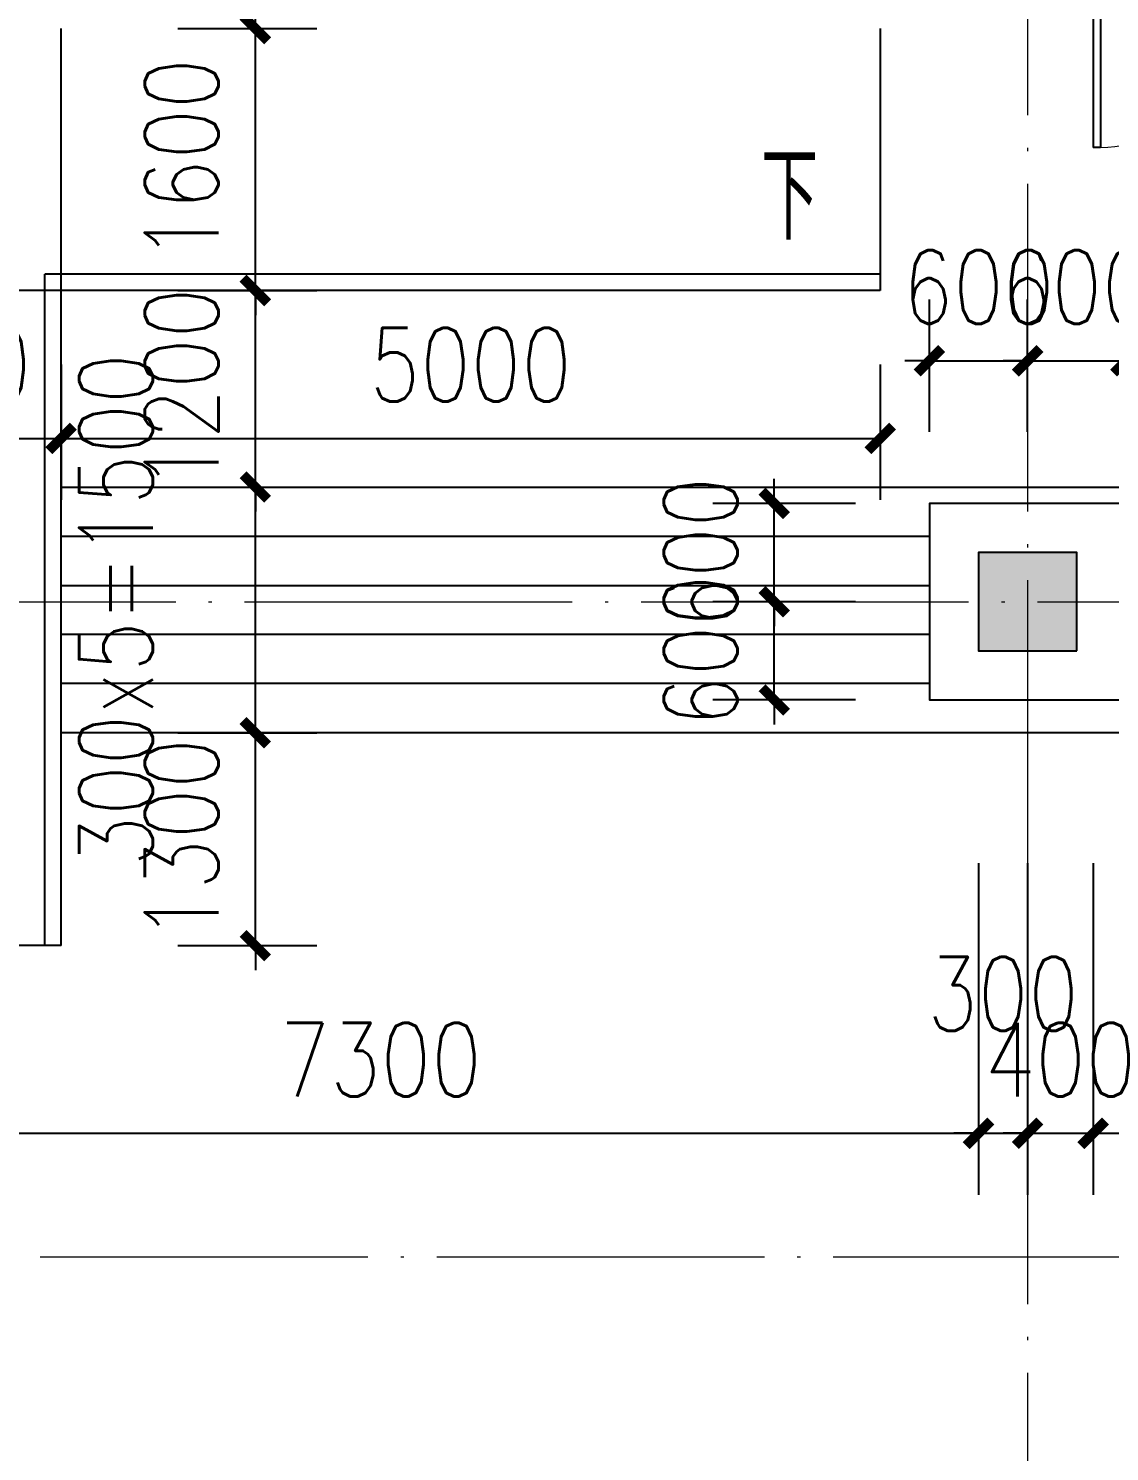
# Model space of a CAD drawing. Extents: x 1417642 to 3570900, y 124798 to 1191112.
# Drawn here: x 1550979 to 1557579, y 686345 to 695033 of the extents above; entities that cross this region are included whole.
import ezdxf

# ---------------------------------------------------------------- set-up
doc = ezdxf.new("R2010")
doc.units = 0
doc.header["$LTSCALE"] = 1000
doc.header["$MEASUREMENT"] = 0
doc.linetypes.add('DOTE', pattern=[2.4200000000000004, 2, -0.2, 0.02, -0.2])
doc.layers.get('0').update_dxf_attribs({"linetype": 'CONTINUOUS'})
doc.layers.get('Defpoints').update_dxf_attribs({"linetype": 'CONTINUOUS'})
for name, color, linetype in [('colu', 2, 'CONTINUOUS'), ('DIM_SYMB', 3, 'CONTINUOUS'), ('DOTE', 1, 'DOTE'), ('PUB_DIM', 3, 'CONTINUOUS'), ('PUB_TEXT', 40, 'CONTINUOUS'), ('STAIR', 2, 'CONTINUOUS'), ('tiaozheng', 20, 'CONTINUOUS'), ('WINDOW', 2, 'CONTINUOUS'), ('WINDOW_TEXT', 7, 'CONTINUOUS'), ('柱填充', 8, 'CONTINUOUS'), ('立面造型', 40, 'CONTINUOUS')]:
    doc.layers.add(name, color=color, linetype=linetype)
doc.styles.add('_TCH_DIM', font='ROMANS', dxfattribs={"width": 0.7, "bigfont": 'Z'})
doc.styles.add('_TCH_WINDOW', font='ROMANS.shx', dxfattribs={"width": 0.7, "height": 400, "bigfont": 'Z.shx'})
doc.styles.add('DIM_FONT', font='SIMPLEX.shx', dxfattribs={"width": 0.8})
doc.dimstyles.new('DIMN150', dxfattribs={"dimscale": 1.5, "dimtxt": 300, "dimasz": 100, "dimexe": 250, "dimexo": 300, "dimgap": 150, "dimtad": 1, "dimdec": 0, "dimzin": 0, "dimdsep": 46, "dimtxsty": 'DIM_FONT', "dimblk": 'ARCHTICK', "dimcen": 0.09, "dimdle": 1.5, "dimclrt": 7, "dimazin": 2, "dimtfac": 1, "dimtdec": 0, "dimtix": 1, "dimtmove": 2, "dimatfit": 3, "dimldrblk": 'ARCHTICK', "dimfxl": 1, "dimtolj": 1, "dimtzin": 0, "dimarcsym": 0})

# ---------------------------------------------------------------- blocks, each defined once
blk = doc.blocks.new('678')
at = {"layer": '柱填充'}
h = blk.add_hatch(color=256, dxfattribs=at)
h.paths.add_polyline_path([(1591630.323057902, 863580.1371532608), (1591630.323057902, 864280.1371532608), (1590930.323057902, 864280.1371532608), (1590930.323057902, 863580.1371532608)])
h.paths.add_polyline_path([(1591630.323057887, 871580.1371532602), (1591630.323057887, 872280.1371532602), (1590930.323057887, 872280.1371532602), (1590930.323057887, 871580.1371532602)])
h.paths.add_polyline_path([(1635280.323181623, 879530.1370295406), (1635280.323181623, 880230.1370295406), (1634580.323181623, 880230.1370295406), (1634580.323181623, 879530.1370295406)])
h.paths.add_polyline_path([(1658830.31707809, 893230.1370295406), (1658830.31707809, 893830.1370295406), (1658230.31707809, 893830.1370295406), (1658230.31707809, 893230.1370295406)])
h.paths.add_polyline_path([(1658880.31707809, 883230.1370295406), (1658880.31707809, 883930.1370295406), (1658180.31707809, 883930.1370295406), (1658180.31707809, 883230.1370295406)])
h.paths.add_polyline_path([(1658830.31707809, 879630.1370295406), (1658830.31707809, 880230.1370295406), (1658230.31707809, 880230.1370295406), (1658230.31707809, 879630.1370295406)])
h.paths.add_polyline_path([(1658880.31707809, 872230.1370295406), (1658180.31707809, 872230.1370295406), (1658180.31707809, 871630.1370295406), (1658880.31707809, 871630.1370295406)])
h.paths.add_polyline_path([(1658830.31707809, 863630.1370295406), (1658830.31707809, 864230.1370295406), (1658230.31707809, 864230.1370295406), (1658230.31707809, 863630.1370295406)])
h.paths.add_polyline_path([(1658830.31707809, 853630.130926025), (1658830.31707809, 854230.130926025), (1658230.31707809, 854230.130926025), (1658230.31707809, 853630.130926025)])
h.paths.add_polyline_path([(1658830.31707809, 845630.130926025), (1658830.31707809, 846230.130926025), (1658230.31707809, 846230.130926025), (1658230.31707809, 845630.130926025)])
h.paths.add_polyline_path([(1658830.31707809, 835630.130926025), (1658830.31707809, 836230.130926025), (1658230.31707809, 836230.130926025), (1658230.31707809, 835630.130926025)])
h.paths.add_polyline_path([(1648830.31707809, 893230.1370295406), (1648830.31707809, 893830.1370295406), (1648230.31707809, 893830.1370295406), (1648230.31707809, 893230.1370295406)])
h.paths.add_polyline_path([(1648830.31707809, 883230.1370295406), (1648830.31707809, 883830.1370295406), (1648230.31707809, 883830.1370295406), (1648230.31707809, 883230.1370295406)])
h.paths.add_polyline_path([(1648830.31707809, 879630.1370295406), (1648830.31707809, 880230.1370295406), (1648230.31707809, 880230.1370295406), (1648230.31707809, 879630.1370295406)])
h.paths.add_polyline_path([(1648830.31707809, 871630.1370295406), (1648830.31707809, 872230.1370295406), (1648230.31707809, 872230.1370295406), (1648230.31707809, 871630.1370295406)])
h.paths.add_polyline_path([(1648930.31707809, 863580.1370295406), (1648930.31707809, 864280.1370295406), (1648230.31707809, 864280.1370295406), (1648230.31707809, 863580.1370295406)])
h.paths.add_polyline_path([(1648930.31707809, 853580.130926025), (1648930.31707809, 854280.130926025), (1648230.31707809, 854280.130926025), (1648230.31707809, 853580.130926025)])
h.paths.add_polyline_path([(1648930.31707809, 845630.130926025), (1648930.31707809, 846330.130926025), (1648230.31707809, 846330.130926025), (1648230.31707809, 845630.130926025)])
h.paths.add_polyline_path([(1648930.31707809, 835630.130926025), (1648930.31707809, 836330.130926025), (1648230.31707809, 836330.130926025), (1648230.31707809, 835630.130926025)])
h.paths.add_polyline_path([(1645230.31707809, 891430.137029537), (1645230.31707809, 892030.137029537), (1644630.31707809, 892030.137029537), (1644630.31707809, 891430.137029537)])
h.paths.add_polyline_path([(1645280.31707809, 883230.1370295406), (1645280.31707809, 883930.1370295406), (1644580.31707809, 883930.1370295406), (1644580.31707809, 883230.1370295406)])
h.paths.add_polyline_path([(1645230.31707809, 879630.1370295406), (1645230.31707809, 880230.1370295406), (1644630.31707809, 880230.1370295406), (1644630.31707809, 879630.1370295406)])
h.paths.add_polyline_path([(1645230.31707809, 871630.1370295406), (1645230.31707809, 872230.1370295406), (1644630.31707809, 872230.1370295406), (1644630.31707809, 871630.1370295406)])
h.paths.add_polyline_path([(1645230.31707809, 863630.1370295406), (1645230.31707809, 864230.1370295406), (1644630.31707809, 864230.1370295406), (1644630.31707809, 863630.1370295406)])
h.paths.add_polyline_path([(1645230.31707809, 853630.130926025), (1645230.31707809, 854230.130926025), (1644630.31707809, 854230.130926025), (1644630.31707809, 853630.130926025)])
h.paths.add_polyline_path([(1645280.31707809, 845630.130926025), (1645280.31707809, 846330.130926025), (1644580.31707809, 846330.130926025), (1644580.31707809, 845630.130926025)])
h.paths.add_polyline_path([(1645230.31707809, 835630.130926025), (1645230.31707809, 836230.130926025), (1644630.31707809, 836230.130926025), (1644630.31707809, 835630.130926025)])
h.paths.add_polyline_path([(1635230.323181606, 893230.1370295406), (1635230.323181606, 893830.1370295406), (1634630.323181606, 893830.1370295406), (1634630.323181606, 893230.1370295406)])
h.paths.add_polyline_path([(1635230.323181606, 891430.137029537), (1635230.323181606, 892030.137029537), (1634630.323181606, 892030.137029537), (1634630.323181606, 891430.137029537)])
h.paths.add_polyline_path([(1635280.323181606, 883230.1370295406), (1635280.323181606, 883930.1370295406), (1634580.323181606, 883930.1370295406), (1634580.323181606, 883230.1370295406)])
h.paths.add_polyline_path([(1635230.323181605, 871630.1370295406), (1635230.323181605, 872430.1370295406), (1634630.323181605, 872430.1370295406), (1634630.323181605, 871630.1370295406)])
h.paths.add_polyline_path([(1635230.323181607, 853430.1309260249), (1635230.323181607, 854230.1309260249), (1634630.323181607, 854230.1309260249), (1634630.323181607, 853430.1309260249)])
h.paths.add_polyline_path([(1635330.323181606, 845630.130926025), (1635330.323181606, 846430.130926025), (1634530.323181606, 846430.130926025), (1634530.323181606, 845630.130926025)])
h.paths.add_polyline_path([(1635230.323181606, 835630.130926025), (1635230.323181606, 836230.130926025), (1634630.323181606, 836230.130926025), (1634630.323181606, 835630.130926025)])
h.paths.add_polyline_path([(1627230.323181606, 893230.1370295406), (1627230.323181606, 893830.1370295406), (1626630.323181606, 893830.1370295406), (1626630.323181606, 893230.1370295406)])
h.paths.add_polyline_path([(1627280.323181606, 883230.1370295406), (1627280.323181606, 883930.1370295406), (1626580.323181606, 883930.1370295406), (1626580.323181606, 883230.1370295406)])
h.paths.add_polyline_path([(1627230.323181606, 879630.1370295406), (1627230.323181606, 880230.1370295406), (1626630.323181606, 880230.1370295406), (1626630.323181606, 879630.1370295406)])
h.paths.add_polyline_path([(1627230.323181605, 871630.1370295406), (1627230.323181605, 872430.1370295406), (1626630.323181605, 872430.1370295406), (1626630.323181605, 871630.1370295406)])
h.paths.add_polyline_path([(1627230.323181607, 853430.1309260249), (1627230.323181607, 854230.1309260249), (1626630.323181607, 854230.1309260249), (1626630.323181607, 853430.1309260249)])
h.paths.add_polyline_path([(1627330.323181606, 845630.130926025), (1627330.323181606, 846430.130926025), (1626530.323181606, 846430.130926025), (1626530.323181606, 845630.130926025)])
h.paths.add_polyline_path([(1627230.323181606, 835630.130926025), (1627230.323181606, 836230.130926025), (1626630.323181606, 836230.130926025), (1626630.323181606, 835630.130926025)])
h.paths.add_polyline_path([(1619230.323181606, 893230.1370295406), (1619230.323181606, 893830.1370295406), (1618630.323181606, 893830.1370295406), (1618630.323181606, 893230.1370295406)])
h.paths.add_polyline_path([(1619280.323181606, 883230.1370295406), (1619280.323181606, 883930.1370295406), (1618580.323181606, 883930.1370295406), (1618580.323181606, 883230.1370295406)])
h.paths.add_polyline_path([(1619230.323181606, 879630.1370295406), (1619230.323181606, 880230.1370295406), (1618630.323181606, 880230.1370295406), (1618630.323181606, 879630.1370295406)])
h.paths.add_polyline_path([(1619230.323181605, 871630.1370295406), (1619230.323181605, 872430.1370295406), (1618630.323181605, 872430.1370295406), (1618630.323181605, 871630.1370295406)])
h.paths.add_polyline_path([(1619230.323181607, 853430.1309260249), (1619230.323181607, 854230.1309260249), (1618630.323181607, 854230.1309260249), (1618630.323181607, 853430.1309260249)])
h.paths.add_polyline_path([(1619330.323181606, 845630.130926025), (1619330.323181606, 846430.130926025), (1618530.323181606, 846430.130926025), (1618530.323181606, 845630.130926025)])
h.paths.add_polyline_path([(1619280.323181606, 835580.130926025), (1619280.323181606, 836280.130926025), (1618580.323181606, 836280.130926025), (1618580.323181606, 835580.130926025)])
h.paths.add_polyline_path([(1611230.323181606, 893230.1370295406), (1611230.323181606, 893830.1370295406), (1610630.323181606, 893830.1370295406), (1610630.323181606, 893230.1370295406)])
h.paths.add_polyline_path([(1611280.323181606, 883230.1370295406), (1611280.323181606, 883930.1370295406), (1610580.323181606, 883930.1370295406), (1610580.323181606, 883230.1370295406)])
h.paths.add_polyline_path([(1611230.323181606, 879630.1370295406), (1611230.323181606, 880230.1370295406), (1610630.323181606, 880230.1370295406), (1610630.323181606, 879630.1370295406)])
h.paths.add_polyline_path([(1611230.323181605, 871630.1370295406), (1611230.323181605, 872430.1370295406), (1610630.323181605, 872430.1370295406), (1610630.323181605, 871630.1370295406)])
h.paths.add_polyline_path([(1611230.323181607, 853430.1309260249), (1611230.323181607, 854230.1309260249), (1610630.323181607, 854230.1309260249), (1610630.323181607, 853430.1309260249)])
h.paths.add_polyline_path([(1611330.323181606, 845630.130926025), (1611330.323181606, 846430.130926025), (1610530.323181606, 846430.130926025), (1610530.323181606, 845630.130926025)])
h.paths.add_polyline_path([(1611280.323181606, 835580.130926025), (1611280.323181606, 836280.130926025), (1610580.323181606, 836280.130926025), (1610580.323181606, 835580.130926025)])
h.paths.add_polyline_path([(1603230.323181606, 893230.1370295406), (1603230.323181606, 893830.1370295406), (1602630.323181606, 893830.1370295406), (1602630.323181606, 893230.1370295406)])
h.paths.add_polyline_path([(1603280.323181606, 883230.1370295406), (1603280.323181606, 883930.1370295406), (1602580.323181606, 883930.1370295406), (1602580.323181606, 883230.1370295406)])
h.paths.add_polyline_path([(1603230.323181606, 879630.1370295406), (1603230.323181606, 880230.1370295406), (1602630.323181606, 880230.1370295406), (1602630.323181606, 879630.1370295406)])
h.paths.add_polyline_path([(1603230.323181605, 871630.1370295406), (1603230.323181605, 872430.1370295406), (1602630.323181605, 872430.1370295406), (1602630.323181605, 871630.1370295406)])
h.paths.add_polyline_path([(1603230.323181607, 853430.1309260249), (1603230.323181607, 854230.1309260249), (1602630.323181607, 854230.1309260249), (1602630.323181607, 853430.1309260249)])
h.paths.add_polyline_path([(1603330.323181606, 845630.130926025), (1603330.323181606, 846430.130926025), (1602530.323181606, 846430.130926025), (1602530.323181606, 845630.130926025)])
h.paths.add_polyline_path([(1603280.323181606, 835580.130926025), (1603280.323181606, 836280.130926025), (1602580.323181606, 836280.130926025), (1602580.323181606, 835580.130926025)])
h.paths.add_polyline_path([(1603230.323181606, 814930.130926025), (1603230.323181606, 815530.130926025), (1602630.323181606, 815530.130926025), (1602630.323181606, 814930.130926025)])
h.paths.add_polyline_path([(1595230.323181606, 893230.1370295406), (1595230.323181606, 893830.1370295406), (1594630.323181606, 893830.1370295406), (1594630.323181606, 893230.1370295406)])
h.paths.add_polyline_path([(1595230.323181606, 883230.1370295406), (1595230.323181606, 883830.1370295406), (1594630.323181606, 883830.1370295406), (1594630.323181606, 883230.1370295406)])
h.paths.add_polyline_path([(1595230.323181606, 879630.1370295406), (1595230.323181606, 880230.1370295406), (1594630.323181606, 880230.1370295406), (1594630.323181606, 879630.1370295406)])
h.paths.add_polyline_path([(1595230.323181606, 871630.1370295406), (1595230.323181606, 872230.1370295406), (1594630.323181606, 872230.1370295406), (1594630.323181606, 871630.1370295406)])
h.paths.add_polyline_path([(1595230.323181606, 863630.1370295406), (1595230.323181606, 864230.1370295406), (1594630.323181606, 864230.1370295406), (1594630.323181606, 863630.1370295406)])
h.paths.add_polyline_path([(1595230.323181606, 853630.130926025), (1595230.323181606, 854230.130926025), (1594630.323181606, 854230.130926025), (1594630.323181606, 853630.130926025)])
h.paths.add_polyline_path([(1595330.323181605, 845630.1309260251), (1595330.323181605, 846330.1309260251), (1594630.323181605, 846330.1309260251), (1594630.323181605, 845630.1309260251)])
h.paths.add_polyline_path([(1595330.323181606, 835580.130926025), (1595330.323181606, 836280.130926025), (1594630.323181606, 836280.130926025), (1594630.323181606, 835580.130926025)])
h.paths.add_polyline_path([(1591630.323181606, 893230.1370295406), (1591630.323181606, 893830.1370295406), (1591030.323181606, 893830.1370295406), (1591030.323181606, 893230.1370295406)])
h.paths.add_polyline_path([(1591680.323181606, 883230.1370295406), (1591680.323181606, 883930.1370295406), (1590980.323181606, 883930.1370295406), (1590980.323181606, 883230.1370295406)])
h.paths.add_polyline_path([(1591630.323181606, 879630.1370295406), (1591630.323181606, 880230.1370295406), (1591030.323181606, 880230.1370295406), (1591030.323181606, 879630.1370295406)])
h.paths.add_polyline_path([(1591630.323181606, 853580.1309260251), (1591630.323181606, 854280.1309260251), (1590930.323181606, 854280.1309260251), (1590930.323181606, 853580.1309260251)])
h.paths.add_polyline_path([(1591630.323181606, 845580.1309260251), (1591630.323181606, 846280.1309260251), (1590930.323181606, 846280.1309260251), (1590930.323181606, 845580.1309260251)])
h.paths.add_polyline_path([(1591630.323181606, 835630.130926025), (1591630.323181606, 836330.130926025), (1590930.323181606, 836330.130926025), (1590930.323181606, 835630.130926025)])
h.paths.add_polyline_path([(1591630.323181606, 814930.130926025), (1591630.323181606, 815530.130926025), (1591030.323181606, 815530.130926025), (1591030.323181606, 814930.130926025)])
h.paths.add_polyline_path([(1581630.323181606, 893230.1370295406), (1581630.323181606, 893830.1370295406), (1581030.323181606, 893830.1370295406), (1581030.323181606, 893230.1370295406)])
h.paths.add_polyline_path([(1581730.323181606, 883230.1370295406), (1581730.323181606, 883930.1370295406), (1581030.323181606, 883930.1370295406), (1581030.323181606, 883230.1370295406)])
h.paths.add_polyline_path([(1581630.323181606, 879630.1370295406), (1581630.323181606, 880230.1370295406), (1581030.323181606, 880230.1370295406), (1581030.323181606, 879630.1370295406)])
h.paths.add_polyline_path([(1581630.323181606, 871630.1370295406), (1581630.323181606, 872230.1370295406), (1581030.323181606, 872230.1370295406), (1581030.323181606, 871630.1370295406)])
h.paths.add_polyline_path([(1581630.323181606, 863630.1370295406), (1581630.323181606, 864230.1370295406), (1581030.323181606, 864230.1370295406), (1581030.323181606, 863630.1370295406)])
h.paths.add_polyline_path([(1581630.323181606, 853630.130926025), (1581630.323181606, 854230.130926025), (1581030.323181606, 854230.130926025), (1581030.323181606, 853630.130926025)])
h.paths.add_polyline_path([(1581630.323181606, 845630.130926025), (1581630.323181606, 846230.130926025), (1581030.323181606, 846230.130926025), (1581030.323181606, 845630.130926025)])
h.paths.add_polyline_path([(1581630.323181606, 835630.130926025), (1581630.323181606, 836230.130926025), (1581030.323181606, 836230.130926025), (1581030.323181606, 835630.130926025)])
h.paths.add_polyline_path([(1581630.323181606, 814930.130926025), (1581630.323181606, 815530.130926025), (1581030.323181606, 815530.130926025), (1581030.323181606, 814930.130926025)])
h.paths.add_polyline_path([(1603230.323181635, 830430.1370295403), (1603230.323181635, 831230.1370295401), (1602530.323181621, 831230.1370295403), (1602530.323181621, 830430.1370295403)])
h.paths.add_polyline_path([(1603230.323181621, 818530.1370295398), (1603230.323181621, 819330.13702954), (1602530.323181621, 819330.1370295398), (1602530.323181621, 818530.1370295398)])
h.paths.add_polyline_path([(1581030.32318162, 831230.1370295401), (1581030.323181621, 830430.1370295404), (1581730.323181607, 830430.1370295403), (1581730.323181607, 831230.1370295403)])
h.paths.add_polyline_path([(1581030.32318162, 819330.1370295398), (1581030.323181621, 818530.1370295398), (1581730.323181621, 818530.1370295398), (1581730.323181621, 819330.1370295398)])
h.paths.add_polyline_path([(1591630.323181622, 830430.1370295403), (1591630.323181622, 831230.1370295403), (1590930.323181621, 831230.1370295403), (1590930.323181621, 830430.1370295403)])
h.paths.add_polyline_path([(1591630.323181621, 818530.130926025), (1591630.323181622, 819330.130926025), (1590930.323181621, 819330.130926025), (1590930.323181621, 818530.130926025)])
at = {"layer": 'colu'}
blk.add_lwpolyline([(1627230.323181606, 835630.130926025), (1627230.323181606, 836230.130926025), (1626630.323181606, 836230.130926025), (1626630.323181606, 835630.130926025)], close=True, dxfattribs=at)
blk = doc.blocks.new('_ArchTick')
at = {"color": 0, "linetype": 'ByBlock', "const_width": 0.4}
blk.add_lwpolyline([(-0.5, -0.5), (0.5, 0.5)], dxfattribs=at)
blk = doc.blocks.new('*D3229')
at = {"layer": 'Defpoints', "color": 0}
for p in [(1555532.096590103, 691533.2540536313), (1556478.845907194, 691533.2540536313), (1556478.845907194, 690933.2540536313)]:
    blk.add_point(p, dxfattribs=at)
at = {"layer": 'PUB_DIM', "color": 0, "lineweight": -2}
for p, q in [((1555532.096590103, 691533.2540536313), (1555532.096590103, 691683.2540536313)), ((1556028.845907194, 691533.2540536313), (1555157.096590103, 691533.2540536313)), ((1555532.096590103, 690933.2540536313), (1555532.096590103, 691533.2540536313)), ((1556028.845907194, 690933.2540536313), (1555157.096590103, 690933.2540536313)), ((1555532.096590103, 690933.2540536313), (1555532.096590103, 690783.2540536313))]:
    blk.add_line(p, q, dxfattribs=at)
at = {"layer": 'PUB_DIM', "color": 0, "lineweight": -2, "xscale": 150, "yscale": 150, "zscale": 150}
for p, rotation in [((1555532.096590103, 691533.2540536313), 270), ((1555532.096590103, 690933.2540536313), 90)]:
    blk.add_blockref('_ArchTick', p, dxfattribs=dict(at, rotation=rotation))
at = {"layer": 'PUB_DIM', "color": 7, "insert": (1555082.096590102, 691233.2540536316), "char_height": 450, "attachment_point": 5, "rotation": 90, "style": 'DIM_FONT'}
blk.add_mtext('\\A1;600', dxfattribs=at)
blk = doc.blocks.new('*D3230')
at = {"layer": 'Defpoints', "color": 0}
for p in [(1555532.096590103, 692133.2540536313), (1556478.845907194, 692133.2540536313), (1556478.845907194, 691533.2540536313)]:
    blk.add_point(p, dxfattribs=at)
at = {"layer": 'PUB_DIM', "color": 0, "lineweight": -2}
for p, q in [((1555532.096590103, 692133.2540536313), (1555532.096590103, 692283.2540536313)), ((1556028.845907194, 692133.2540536313), (1555157.096590103, 692133.2540536313)), ((1555532.096590103, 691533.2540536313), (1555532.096590103, 692133.2540536313)), ((1556028.845907194, 691533.2540536313), (1555157.096590103, 691533.2540536313)), ((1555532.096590103, 691533.2540536313), (1555532.096590103, 691383.2540536313))]:
    blk.add_line(p, q, dxfattribs=at)
at = {"layer": 'PUB_DIM', "color": 0, "lineweight": -2, "xscale": 150, "yscale": 150, "zscale": 150}
for p, rotation in [((1555532.096590103, 692133.2540536313), 270), ((1555532.096590103, 691533.2540536313), 90)]:
    blk.add_blockref('_ArchTick', p, dxfattribs=dict(at, rotation=rotation))
at = {"layer": 'PUB_DIM', "color": 7, "insert": (1555082.096590102, 691833.2540536316), "char_height": 450, "attachment_point": 5, "rotation": 90, "style": 'DIM_FONT'}
blk.add_mtext('\\A1;600', dxfattribs=at)
blk = doc.blocks.new('*D3233')
at = {"layer": 'Defpoints', "color": 0}
for p in [(1557678.845907194, 693004.3103731112), (1557078.845907194, 692120.2540536313), (1557678.845907194, 692120.2540536313)]:
    blk.add_point(p, dxfattribs=at)
at = {"layer": 'PUB_DIM', "color": 0, "lineweight": -2}
for p, q in [((1557078.845907194, 692570.2540536313), (1557078.845907194, 693379.3103731112)), ((1557678.845907194, 692570.2540536313), (1557678.845907194, 693379.3103731112)), ((1557078.845907194, 693004.3103731112), (1556928.845907194, 693004.3103731112)), ((1557078.845907194, 693004.3103731112), (1557678.845907194, 693004.3103731112)), ((1557678.845907194, 693004.3103731112), (1557828.845907194, 693004.3103731112))]:
    blk.add_line(p, q, dxfattribs=at)
at = {"layer": 'PUB_DIM', "color": 0, "lineweight": -2, "xscale": 150, "yscale": 150, "zscale": 150}
blk.add_blockref('_ArchTick', (1557078.845907194, 693004.3103731112), dxfattribs=at)
at = {"layer": 'PUB_DIM', "color": 0, "lineweight": -2, "xscale": 150, "yscale": 150, "zscale": 150, "rotation": 180}
blk.add_blockref('_ArchTick', (1557678.845907194, 693004.3103731112), dxfattribs=at)
at = {"layer": 'PUB_DIM', "color": 7, "insert": (1557378.845907194, 693454.3103731112), "char_height": 450, "attachment_point": 5, "style": 'DIM_FONT'}
blk.add_mtext('\\A1;600', dxfattribs=at)
blk = doc.blocks.new('*D3234')
at = {"layer": 'Defpoints', "color": 0}
for p in [(1557078.845907194, 693004.3103731112), (1556478.845907194, 692120.2540536313), (1557078.845907194, 692120.2540536313)]:
    blk.add_point(p, dxfattribs=at)
at = {"layer": 'PUB_DIM', "color": 0, "lineweight": -2}
for p, q in [((1556478.845907194, 692570.2540536313), (1556478.845907194, 693379.3103731112)), ((1557078.845907194, 692570.2540536313), (1557078.845907194, 693379.3103731112)), ((1556478.845907194, 693004.3103731112), (1556328.845907194, 693004.3103731112)), ((1556478.845907194, 693004.3103731112), (1557078.845907194, 693004.3103731112)), ((1557078.845907194, 693004.3103731112), (1557228.845907194, 693004.3103731112))]:
    blk.add_line(p, q, dxfattribs=at)
at = {"layer": 'PUB_DIM', "color": 0, "lineweight": -2, "xscale": 150, "yscale": 150, "zscale": 150}
blk.add_blockref('_ArchTick', (1556478.845907194, 693004.3103731112), dxfattribs=at)
at = {"layer": 'PUB_DIM', "color": 0, "lineweight": -2, "xscale": 150, "yscale": 150, "zscale": 150, "rotation": 180}
blk.add_blockref('_ArchTick', (1557078.845907194, 693004.3103731112), dxfattribs=at)
at = {"layer": 'PUB_DIM', "color": 7, "insert": (1556778.845907194, 693454.3103731112), "char_height": 450, "attachment_point": 5, "style": 'DIM_FONT'}
blk.add_mtext('\\A1;600', dxfattribs=at)
blk = doc.blocks.new('*D3243')
at = {"layer": 'Defpoints', "color": 0}
for p in [(1551440.792856965, 690733.2209380703), (1552364.25558563, 690733.2209380703), (1551440.792856965, 689433.2209379489)]:
    blk.add_point(p, dxfattribs=at)
at = {"layer": 'PUB_DIM', "color": 0, "lineweight": -2}
for p, q in [((1552364.25558563, 690733.2209380703), (1552364.25558563, 690883.2209380703)), ((1551890.792856965, 690733.2209380703), (1552739.25558563, 690733.2209380703)), ((1552364.25558563, 689433.2209379489), (1552364.25558563, 690733.2209380703)), ((1551890.792856965, 689433.2209379489), (1552739.25558563, 689433.2209379489)), ((1552364.25558563, 689433.2209379489), (1552364.25558563, 689283.2209379489))]:
    blk.add_line(p, q, dxfattribs=at)
at = {"layer": 'PUB_DIM', "color": 0, "lineweight": -2, "xscale": 150, "yscale": 150, "zscale": 150}
for p, rotation in [((1552364.25558563, 690733.2209380703), 270), ((1552364.25558563, 689433.2209379489), 90)]:
    blk.add_blockref('_ArchTick', p, dxfattribs=dict(at, rotation=rotation))
at = {"layer": 'PUB_DIM', "color": 7, "insert": (1551914.25558563, 690083.2209380098), "char_height": 450, "attachment_point": 5, "rotation": 90, "style": 'DIM_FONT'}
blk.add_mtext('\\A1;1300', dxfattribs=at)
blk = doc.blocks.new('*D3244')
at = {"layer": 'Defpoints', "color": 0}
for p in [(1551440.792856966, 692233.2209380704), (1552364.25558563, 692233.2209380704), (1551440.792856965, 690733.2209380703)]:
    blk.add_point(p, dxfattribs=at)
at = {"layer": 'PUB_DIM', "color": 0, "lineweight": -2}
for p, q in [((1551890.792856966, 692233.2209380704), (1552739.25558563, 692233.2209380704)), ((1552364.25558563, 690730.9709380703), (1552364.25558563, 692235.4709380704)), ((1551890.792856965, 690733.2209380703), (1552739.25558563, 690733.2209380703))]:
    blk.add_line(p, q, dxfattribs=at)
at = {"layer": 'PUB_DIM', "color": 0, "lineweight": -2, "xscale": 150, "yscale": 150, "zscale": 150}
for p, rotation in [((1552364.25558563, 692233.2209380704), 90), ((1552364.25558563, 690733.2209380703), 270)]:
    blk.add_blockref('_ArchTick', p, dxfattribs=dict(at, rotation=rotation))
at = {"layer": 'PUB_DIM', "color": 7, "insert": (1551513.005585631, 691483.2209380703), "char_height": 450, "attachment_point": 5, "rotation": 90, "style": 'DIM_FONT'}
blk.add_mtext('\\A1;300x5=1500', dxfattribs=at)
blk = doc.blocks.new('*D3245')
at = {"layer": 'Defpoints', "color": 0}
for p in [(1551440.792856966, 693433.2209377773), (1552364.255585631, 693433.2209377773), (1551440.792856966, 692233.2209380706)]:
    blk.add_point(p, dxfattribs=at)
at = {"layer": 'PUB_DIM', "color": 0, "lineweight": -2}
for p, q in [((1552364.255585631, 693433.2209377773), (1552364.255585631, 693583.2209377773)), ((1551890.792856966, 693433.2209377773), (1552739.255585631, 693433.2209377773)), ((1552364.255585631, 692233.2209380706), (1552364.255585631, 693433.2209377773)), ((1551890.792856966, 692233.2209380706), (1552739.255585631, 692233.2209380706)), ((1552364.255585631, 692233.2209380706), (1552364.255585631, 692083.2209380706))]:
    blk.add_line(p, q, dxfattribs=at)
at = {"layer": 'PUB_DIM', "color": 0, "lineweight": -2, "xscale": 150, "yscale": 150, "zscale": 150}
for p, rotation in [((1552364.255585631, 693433.2209377773), 270), ((1552364.255585631, 692233.2209380706), 90)]:
    blk.add_blockref('_ArchTick', p, dxfattribs=dict(at, rotation=rotation))
at = {"layer": 'PUB_DIM', "color": 7, "insert": (1551914.255585631, 692833.2209379241), "char_height": 450, "attachment_point": 5, "rotation": 90, "style": 'DIM_FONT'}
blk.add_mtext('\\A1;1200', dxfattribs=at)
blk = doc.blocks.new('*D3246')
at = {"layer": 'Defpoints', "color": 0}
for p in [(1551440.792856966, 695033.2209379423), (1552364.255585631, 695033.2209379423), (1551440.792856966, 693433.2209377772)]:
    blk.add_point(p, dxfattribs=at)
at = {"layer": 'PUB_DIM', "color": 0, "lineweight": -2}
for p, q in [((1552364.255585631, 695033.2209379423), (1552364.255585631, 695183.2209379423)), ((1551890.792856966, 695033.2209379423), (1552739.255585631, 695033.2209379423)), ((1552364.255585631, 693433.2209377772), (1552364.255585631, 695033.2209379423)), ((1551890.792856966, 693433.2209377772), (1552739.255585631, 693433.2209377772)), ((1552364.255585631, 693433.2209377772), (1552364.255585631, 693283.2209377772))]:
    blk.add_line(p, q, dxfattribs=at)
at = {"layer": 'PUB_DIM', "color": 0, "lineweight": -2, "xscale": 150, "yscale": 150, "zscale": 150}
for p, rotation in [((1552364.255585631, 695033.2209379423), 270), ((1552364.255585631, 693433.2209377772), 90)]:
    blk.add_blockref('_ArchTick', p, dxfattribs=dict(at, rotation=rotation))
at = {"layer": 'PUB_DIM', "color": 7, "insert": (1551914.255585631, 694233.22093786), "char_height": 450, "attachment_point": 5, "rotation": 90, "style": 'DIM_FONT'}
blk.add_mtext('\\A1;1600', dxfattribs=at)
blk = doc.blocks.new('*D3247')
at = {"layer": 'Defpoints', "color": 0}
for p in [(1549578.845907002, 693431.0329778891), (1551178.845907163, 693431.0329778893), (1551178.845907163, 692530.1374426883)]:
    blk.add_point(p, dxfattribs=at)
at = {"layer": 'PUB_DIM', "color": 0, "lineweight": -2}
for p, q in [((1549578.845907002, 692981.0329778891), (1549578.845907002, 692155.1374426883)), ((1551178.845907163, 692981.0329778893), (1551178.845907163, 692155.1374426883)), ((1549578.845907002, 692530.1374426883), (1549428.845907002, 692530.1374426883)), ((1549578.845907002, 692530.1374426883), (1551178.845907163, 692530.1374426883)), ((1551178.845907163, 692530.1374426883), (1551328.845907163, 692530.1374426883))]:
    blk.add_line(p, q, dxfattribs=at)
at = {"layer": 'PUB_DIM', "color": 0, "lineweight": -2, "xscale": 150, "yscale": 150, "zscale": 150}
blk.add_blockref('_ArchTick', (1549578.845907002, 692530.1374426883), dxfattribs=at)
at = {"layer": 'PUB_DIM', "color": 0, "lineweight": -2, "xscale": 150, "yscale": 150, "zscale": 150, "rotation": 180}
blk.add_blockref('_ArchTick', (1551178.845907163, 692530.1374426883), dxfattribs=at)
at = {"layer": 'PUB_DIM', "color": 7, "insert": (1550378.845907083, 692980.1374426883), "char_height": 450, "attachment_point": 5, "style": 'DIM_FONT'}
blk.add_mtext('\\A1;1600', dxfattribs=at)
blk = doc.blocks.new('*D3248')
at = {"layer": 'Defpoints', "color": 0}
for p in [(1551178.845907163, 693431.0329778893), (1556178.845907161, 693431.0329778902), (1556178.845907161, 692530.1374426889)]:
    blk.add_point(p, dxfattribs=at)
at = {"layer": 'PUB_DIM', "color": 0, "lineweight": -2}
for p, q in [((1551178.845907163, 692981.0329778893), (1551178.845907163, 692155.1374426889)), ((1556178.845907161, 692981.0329778902), (1556178.845907161, 692155.1374426889)), ((1551176.595907163, 692530.1374426889), (1556181.095907161, 692530.1374426889))]:
    blk.add_line(p, q, dxfattribs=at)
at = {"layer": 'PUB_DIM', "color": 0, "lineweight": -2, "xscale": 150, "yscale": 150, "zscale": 150, "rotation": 180}
blk.add_blockref('_ArchTick', (1551178.845907163, 692530.1374426889), dxfattribs=at)
at = {"layer": 'PUB_DIM', "color": 0, "lineweight": -2, "xscale": 150, "yscale": 150, "zscale": 150}
blk.add_blockref('_ArchTick', (1556178.845907161, 692530.1374426889), dxfattribs=at)
at = {"layer": 'PUB_DIM', "color": 7, "insert": (1553678.845907162, 692980.1374426889), "char_height": 450, "attachment_point": 5, "style": 'DIM_FONT'}
blk.add_mtext('\\A1;5000', dxfattribs=at)
blk = doc.blocks.new('*D3938')
at = {"layer": 'Defpoints', "color": 0}
for p in [(1549478.84590716, 690387.9004198014), (1556778.845907181, 690387.9004198014), (1556778.845907181, 688287.8684502303)]:
    blk.add_point(p, dxfattribs=at)
at = {"layer": 'PUB_DIM', "color": 0, "lineweight": -2}
for p, q in [((1549478.84590716, 689937.9004198014), (1549478.84590716, 687912.8684502303)), ((1556778.845907181, 689937.9004198014), (1556778.845907181, 687912.8684502303)), ((1549476.59590716, 688287.8684502303), (1556781.095907181, 688287.8684502303))]:
    blk.add_line(p, q, dxfattribs=at)
at = {"layer": 'PUB_DIM', "color": 0, "lineweight": -2, "xscale": 150, "yscale": 150, "zscale": 150, "rotation": 180}
blk.add_blockref('_ArchTick', (1549478.84590716, 688287.8684502303), dxfattribs=at)
at = {"layer": 'PUB_DIM', "color": 0, "lineweight": -2, "xscale": 150, "yscale": 150, "zscale": 150}
blk.add_blockref('_ArchTick', (1556778.845907181, 688287.8684502303), dxfattribs=at)
at = {"layer": 'PUB_DIM', "color": 7, "insert": (1553128.84590717, 688737.8684502303), "char_height": 450, "attachment_point": 5, "style": 'DIM_FONT'}
blk.add_mtext('\\A1;7300', dxfattribs=at)
blk = doc.blocks.new('*D3939')
at = {"layer": 'Defpoints', "color": 0}
for p in [(1556778.845907181, 690387.9004198014), (1557078.845907193, 690387.9004198014), (1557078.845907193, 688287.8684502303)]:
    blk.add_point(p, dxfattribs=at)
at = {"layer": 'PUB_DIM', "color": 0, "lineweight": -2}
for p, q in [((1556778.845907181, 689937.9004198014), (1556778.845907181, 687912.8684502303)), ((1557078.845907193, 689937.9004198014), (1557078.845907193, 687912.8684502303)), ((1556778.845907181, 688287.8684502303), (1556628.845907181, 688287.8684502303)), ((1556778.845907181, 688287.8684502303), (1557078.845907193, 688287.8684502303)), ((1557078.845907193, 688287.8684502303), (1557228.845907193, 688287.8684502303))]:
    blk.add_line(p, q, dxfattribs=at)
at = {"layer": 'PUB_DIM', "color": 0, "lineweight": -2, "xscale": 150, "yscale": 150, "zscale": 150}
blk.add_blockref('_ArchTick', (1556778.845907181, 688287.8684502303), dxfattribs=at)
at = {"layer": 'PUB_DIM', "color": 0, "lineweight": -2, "xscale": 150, "yscale": 150, "zscale": 150, "rotation": 180}
blk.add_blockref('_ArchTick', (1557078.845907193, 688287.8684502303), dxfattribs=at)
at = {"layer": 'PUB_DIM', "color": 7, "insert": (1556928.845907187, 689139.1184502303), "char_height": 450, "attachment_point": 5, "style": 'DIM_FONT'}
blk.add_mtext('\\A1;300', dxfattribs=at)
blk = doc.blocks.new('*D3940')
at = {"layer": 'Defpoints', "color": 0}
for p in [(1557078.845907193, 690387.9004198014), (1557478.845906988, 690387.9004198014), (1557478.845906988, 688287.8684502303)]:
    blk.add_point(p, dxfattribs=at)
at = {"layer": 'PUB_DIM', "color": 0, "lineweight": -2}
for p, q in [((1557078.845907193, 689937.9004198014), (1557078.845907193, 687912.8684502303)), ((1557478.845906988, 689937.9004198014), (1557478.845906988, 687912.8684502303)), ((1557078.845907193, 688287.8684502303), (1556928.845907193, 688287.8684502303)), ((1557078.845907193, 688287.8684502303), (1557478.845906988, 688287.8684502303)), ((1557478.845906988, 688287.8684502303), (1557628.845906988, 688287.8684502303))]:
    blk.add_line(p, q, dxfattribs=at)
at = {"layer": 'PUB_DIM', "color": 0, "lineweight": -2, "xscale": 150, "yscale": 150, "zscale": 150}
blk.add_blockref('_ArchTick', (1557078.845907193, 688287.8684502303), dxfattribs=at)
at = {"layer": 'PUB_DIM', "color": 0, "lineweight": -2, "xscale": 150, "yscale": 150, "zscale": 150, "rotation": 180}
blk.add_blockref('_ArchTick', (1557478.845906988, 688287.8684502303), dxfattribs=at)
at = {"layer": 'PUB_DIM', "color": 7, "insert": (1557278.84590709, 688737.8684502303), "char_height": 450, "attachment_point": 5, "style": 'DIM_FONT'}
blk.add_mtext('\\A1;400', dxfattribs=at)
blk = doc.blocks.new('*D3941')
at = {"layer": 'Defpoints', "color": 0}
for p in [(1557478.845906988, 690387.9004198014), (1559278.845907194, 690387.9004198014), (1559278.845907194, 688287.8684502303)]:
    blk.add_point(p, dxfattribs=at)
at = {"layer": 'PUB_DIM', "color": 0, "lineweight": -2}
for p, q in [((1557478.845906988, 689937.9004198014), (1557478.845906988, 687912.8684502303)), ((1559278.845907194, 689937.9004198014), (1559278.845907194, 687912.8684502303)), ((1557476.595906988, 688287.8684502303), (1559281.095907194, 688287.8684502303))]:
    blk.add_line(p, q, dxfattribs=at)
at = {"layer": 'PUB_DIM', "color": 0, "lineweight": -2, "xscale": 150, "yscale": 150, "zscale": 150, "rotation": 180}
blk.add_blockref('_ArchTick', (1557478.845906988, 688287.8684502303), dxfattribs=at)
at = {"layer": 'PUB_DIM', "color": 0, "lineweight": -2, "xscale": 150, "yscale": 150, "zscale": 150}
blk.add_blockref('_ArchTick', (1559278.845907194, 688287.8684502303), dxfattribs=at)
at = {"layer": 'PUB_DIM', "color": 7, "insert": (1558378.845907091, 688737.8684502303), "char_height": 450, "attachment_point": 5, "style": 'DIM_FONT'}
blk.add_mtext('\\A1;1800', dxfattribs=at)
blk = doc.blocks.new('$DorLib2D$00000002')
for p, q in [((-0.5, -5.684341886080802e-17), (-0.5000000000000007, 0.4875)), ((-0.4750000000000007, 0.4875), (-0.5000000000000007, 0.4875)), ((-0.475, -2.842170943040401e-17), (-0.4750000000000007, 0.4875)), ((0.475, -2.842170943040401e-17), (0.4750000000000007, 0.4875)), ((0.4750000000000007, 0.4875), (0.5000000000000007, 0.4875)), ((0.5, -5.684341886080802e-17), (0.5000000000000007, 0.4875)), ((-0.5, -5.684341886080802e-17), (-0.475, -2.842170943040401e-17)), ((0.5, -5.684341886080802e-17), (0.475, -2.842170943040401e-17))]:
    blk.add_line(p, q)
at = {"lineweight": 13}
for centre, start, end in [((-0.4875, -4.263256414560601e-17), 0, 88.53071641864632), ((0.4875, -4.263256414560601e-17), 91.4692835813537, 180)]:
    blk.add_arc(centre, 0.4875, start, end, dxfattribs=at)

msp = doc.modelspace()

# ---------------------------------------------------------------- linework, layer by layer
at = {"layer": 'DIM_SYMB'}
msp.add_lwpolyline([(1555301.315119033, 694005.9058664016, 0, 0, 0), (1550328.84590715, 694005.9058663892, 0, 0, 0), (1550328.845907161, 689883.2209379994, 120, 0, 0), (1550328.845907162, 689433.2209379994, 0, 0, 0)], format="xyseb", dxfattribs=at)
at = {"layer": 'DOTE', "lineweight": 0}
msp.add_line((1463931.629095733, 687533.2209380707, -1.000000000000009e-08), (1590677.418676712, 687533.2209380707, -1.000000000000009e-08), dxfattribs=at)
at = {"layer": 'DOTE', "lineweight": 0, "elevation": -1.000000000000009e-08}
for points in [[(1557078.845907193, 754584.5204874875), (1557078.845907193, 643548.7409107321)], [(1501478.845907193, 691533.2209380704), (1597499.185203214, 691533.2209380704)]]:
    msp.add_lwpolyline(points, dxfattribs=at)
at = {"layer": 'STAIR'}
for p, q in [((1551178.845907163, 693533.2209379484, -1.000000000000009e-08), (1551178.845907163, 695033.2209379491, -1.000000000000009e-08)), ((1556178.845907256, 695033.2209379422, -1.000000000000009e-08), (1556178.845907161, 693433.2209377127, -1.000000000000009e-08)), ((1556178.845907168, 693533.2209377127, -1.000000000000009e-08), (1551078.845907162, 693533.2209379411, -1.000000000000009e-08)), ((1551078.845907164, 689433.2209379551, -1.000000000000009e-08), (1551078.845907163, 693533.2209379475, -1.000000000000009e-08)), ((1551178.845907164, 689433.220937949, -1.000000000000009e-08), (1551178.845907163, 693533.2209379475, -1.000000000000009e-08)), ((1556178.845907161, 693433.2209377127, -1.000000000000009e-08), (1549478.845907164, 693433.2209380426, -1.000000000000009e-08)), ((1551178.845907164, 689433.220937949, -1.000000000000009e-08), (1549478.84590716, 689433.22093805, -1.000000000000009e-08))]:
    msp.add_line(p, q, dxfattribs=at)
at = {"layer": 'STAIR', "elevation": -1.000000000000009e-08}
for points in [[(1551178.845907046, 692233.2209380703), (1572678.845907185, 692233.2209380703)], [(1551178.845907046, 691933.2209380703), (1556478.845907194, 691933.2209380703)], [(1551178.845907047, 691633.2209380703), (1556478.845907194, 691633.2209380703)], [(1556478.845907194, 691333.2209380703), (1551178.845907047, 691333.2209380703)], [(1556478.845907194, 691033.2209380703), (1551178.845907047, 691033.2209380703)], [(1572678.845907207, 690733.2209380704), (1551178.845907047, 690733.2209380703)]]:
    msp.add_lwpolyline(points, dxfattribs=at)
at = {"layer": '立面造型', "elevation": -1.000000000000009e-08}
msp.add_lwpolyline([(1557678.845907194, 690933.2540536313), (1557678.845907194, 692133.2540536313), (1556478.845907194, 692133.2540536313), (1556478.845907194, 690933.2540536313)], close=True, dxfattribs=at)

# ---------------------------------------------------------------- block references
at = {"layer": 'tiaozheng', "color": 2}
msp.add_blockref('678', (-69851.47727442789, -144396.9160914699, -1.000000000000009e-08), dxfattribs=at)
at = {"layer": 'WINDOW', "lineweight": 0}
ref = msp.add_blockref('$DorLib2D$00000002', (1558378.845907159, 695183.2209380704), dxfattribs=dict(at, xscale=1800, yscale=1800, zscale=1800, rotation=180))
ref.add_attrib('A', 'M1845', (1557744.996361356, 695608.7407648457), dxfattribs={"layer": 'WINDOW_TEXT', "lineweight": 0, "height": 446.25, "style": '_TCH_WINDOW', "width": 0.4941176470588236})

# ---------------------------------------------------------------- texts
at = {"layer": 'PUB_TEXT', "style": '_TCH_DIM', "width": 0.7}
msp.add_text('下', height=525, dxfattribs=at).set_placement((1555451.465119033, 693743.405866402))

# ---------------------------------------------------------------- dimensions: what is measured, and where the dimension line sits
at = {"layer": 'PUB_DIM'}
for p1, p2, distance, picture, middle in [((1551440.792856966, 693433.2209377772), (1551440.792856966, 695033.2209379423), -923.4627286649775, '*D3246', (1551914.255585631, 694233.22093786)), ((1556478.845907194, 692120.2540536313), (1557078.845907194, 692120.2540536313), 884.0563194798306, '*D3234', (1556778.845907194, 693454.3103731112)), ((1557078.845907194, 692120.2540536313), (1557678.845907194, 692120.2540536313), 884.0563194798306, '*D3233', (1557378.845907194, 693454.3103731112)), ((1551440.792856966, 692233.2209380706), (1551440.792856966, 693433.2209377773), -923.4627286649776, '*D3245', (1551914.255585631, 692833.2209379241)), ((1549578.845907002, 693431.0329778891), (1551178.845907163, 693431.0329778893), -900.8955352009507, '*D3247', (1550378.845907083, 692980.1374426883)), ((1551178.845907163, 693431.0329778893), (1556178.845907161, 693431.0329778902), -900.8955352012999, '*D3248', (1553678.845907162, 692980.1374426889)), ((1556478.845907194, 691533.2540536313), (1556478.845907194, 692133.2540536313), 946.7493170909584, '*D3230', (1555082.096590102, 691833.2540536316)), ((1556478.845907194, 690933.2540536313), (1556478.845907194, 691533.2540536313), 946.7493170909584, '*D3229', (1555082.096590102, 691233.2540536316)), ((1551440.792856965, 689433.2209379489), (1551440.792856965, 690733.2209380703), -923.4627286649775, '*D3243', (1551914.25558563, 690083.2209380098)), ((1549478.84590716, 690387.9004198014), (1556778.845907181, 690387.9004198014), -2100.0319695710205, '*D3938', (1553128.84590717, 688737.8684502303)), ((1557078.845907193, 690387.9004198014), (1557478.845906988, 690387.9004198014), -2100.0319695710205, '*D3940', (1557278.84590709, 688737.8684502303)), ((1557478.845906988, 690387.9004198014), (1559278.845907194, 690387.9004198014), -2100.0319695710205, '*D3941', (1558378.845907091, 688737.8684502303))]:
    dim = msp.add_aligned_dim(p1=p1, p2=p2, distance=distance, dimstyle='DIMN150', dxfattribs=at)
    dim.commit()
    dim.dimension.update_dxf_attribs({"geometry": picture, "text_midpoint": middle})
dim = msp.add_linear_dim(base=(1552364.25558563, 692233.2209380704), p1=(1551440.792856965, 690733.2209380703), p2=(1551440.792856966, 692233.2209380704), angle=89.99999999996443, text='300x5=1500', dimstyle='DIMN150', dxfattribs=at)
dim.commit()
dim.dimension.update_dxf_attribs({"geometry": '*D3244', "text_midpoint": (1551513.005585631, 691483.2209380703), "dimtype": 129})
dim = msp.add_linear_dim(base=(1557078.845907193, 688287.8684502303), p1=(1556778.845907181, 690387.9004198014), p2=(1557078.845907193, 690387.9004198014), angle=0, dimstyle='DIMN150', dxfattribs=at)
dim.commit()
dim.dimension.update_dxf_attribs({"geometry": '*D3939', "text_midpoint": (1556928.845907187, 689139.1184502303), "dimtype": 129})

doc.saveas('drawing.dxf')
